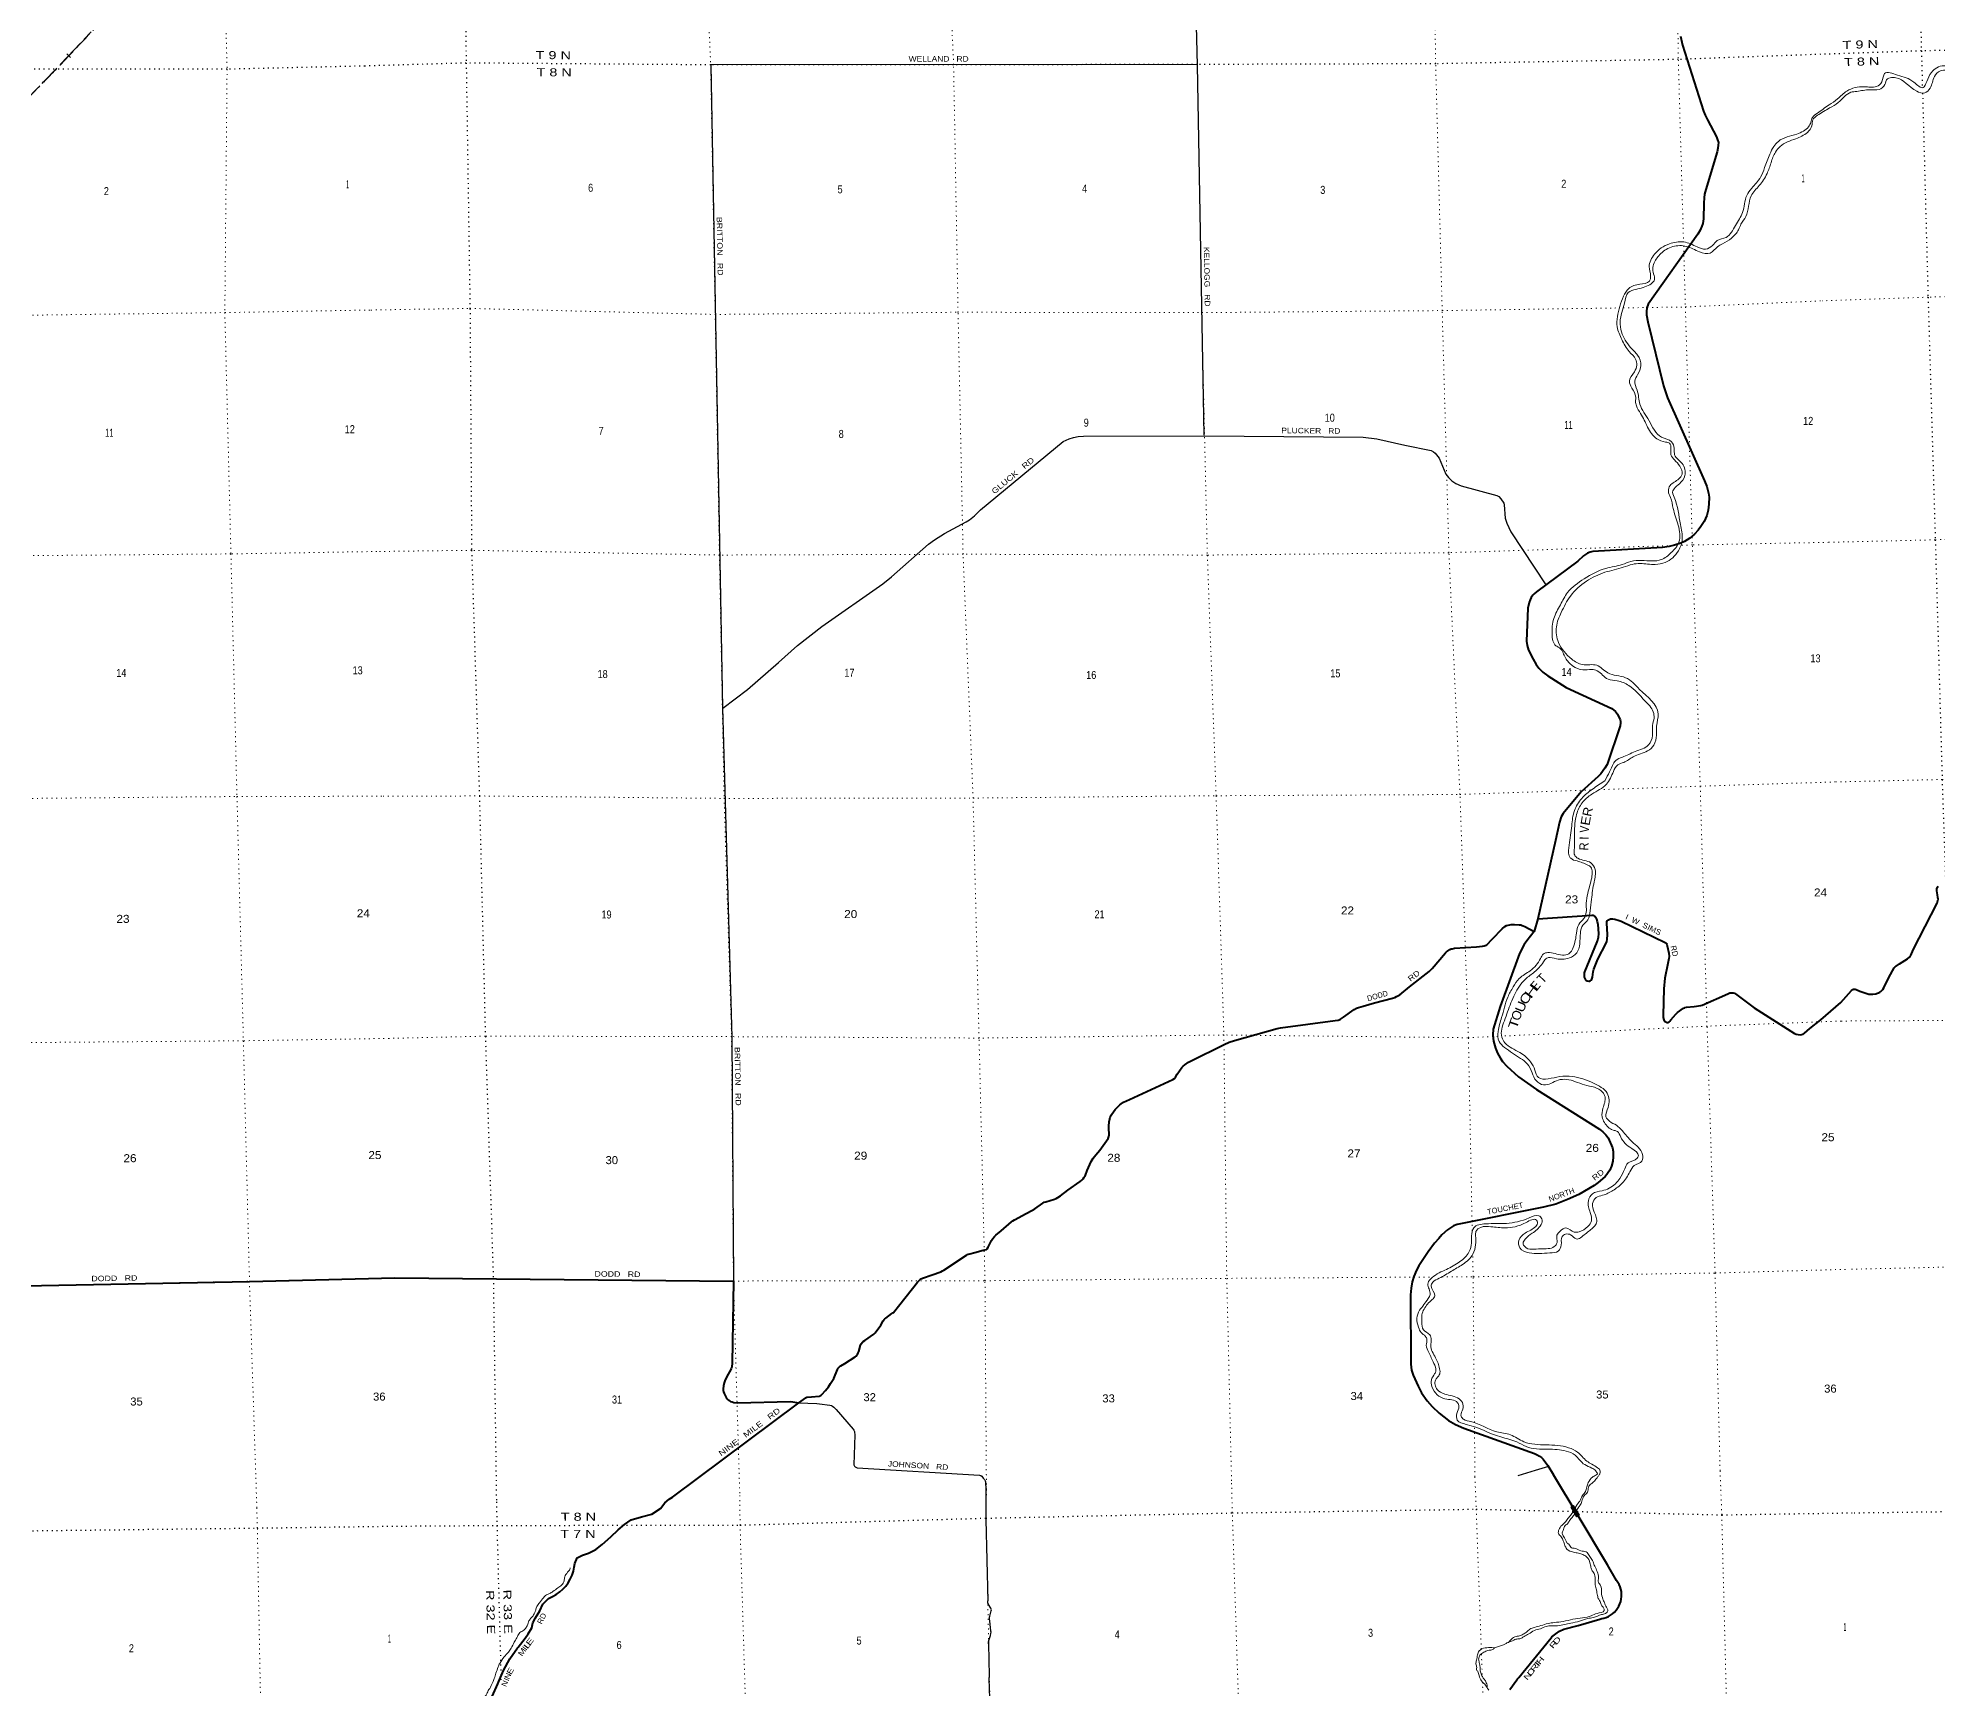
# Model space of a CAD drawing. Header units: feet. Extents: x 505285 to 763886, y -543582 to -353855.
# Drawn here: x 563900 to 605453, y -500445 to -464358 of the extents above; entities that cross this region are included whole.
import ezdxf
from ezdxf.enums import TextEntityAlignment as Align

# ---------------------------------------------------------------- set-up
doc = ezdxf.new("R2010")
doc.units = ezdxf.units.FT
doc.header["$LTSCALE"] = 70
doc.linetypes.add('DOTTED', pattern=[1.5, 0.3, -1.2])
doc.linetypes.add('LONG_DASHED', pattern=[7.5, 6, -1.5])
for name, color, linetype, lineweight in [('26', 7, 'Continuous', 40), ('27', 7, 'Continuous', 13), ('29', 7, 'Continuous', 25), ('30', 7, 'Continuous', 13), ('34', 7, 'Continuous', 25), ('39', 7, 'Continuous', 13), ('6', 7, 'DOTTED', 25), ('61', 7, 'Continuous', 13), ('63', 7, 'Continuous', 25), ('7', 7, 'DOTTED', 13)]:
    doc.layers.add(name, color=color, linetype=linetype, lineweight=lineweight)
doc.layers.add('41', color=7, linetype='Continuous')

msp = doc.modelspace()

# ---------------------------------------------------------------- linework, layer by layer
at = {"layer": '26'}
for p, q in [((597085.83, -481910.17), (596698.44, -483619.33)), ((596698.44, -483619.33), (596621.57, -483901.86)), ((577777.46, -496274.69), (580537.41, -494210.32)), ((597583.04, -496680.35), (597043.09, -495784.59))]:
    msp.add_line(p, q, dxfattribs=at)
for points in [[(599821.09, -464319.99), (599866.05, -464518.15), (600323.82, -465957.48), (600361.79, -466047.52), (600410.73, -466145), (600606.56, -466517.73), (600634.17, -466582.19), (600650.4, -466640.18), (600648.08, -466702.81), (600636.49, -466765.44), (600621.28, -466844.85), (600374.48, -467671.73), (600347.89, -467773.3), (600340.96, -467850.94), (600334.67, -467971.52), (600323.5, -468311.06), (600307.32, -468416.99), (600289.78, -468476.21), (600251.69, -468560.81), (600197.98, -468646.21), (599117.12, -470177.85), (599084.48, -470257.59), (599075.29, -470337.09), (599079.84, -470413), (599106.67, -470567.58), (599451.52, -471962.34), (599535.54, -472228.22), (600349.58, -474041.99), (600397.72, -474167.27), (600431.63, -474309.91), (600446.41, -474399.23), (600443.13, -474552.74), (600426.71, -474688.03), (600396.56, -474800.41), (600336.3, -474933.9), (600269.71, -475043.2), (600211.11, -475124.11), (600127.73, -475209.91), (600023.34, -475298.08), (599907.42, -475367.69), (599826.3, -475407.1), (599688.08, -475453.16), (599575.93, -475481.33), (599426.13, -475503.1), (597903.36, -475591.52), (597847.52, -475604.02), (597788.61, -475625.15), (597745.73, -475651.82), (597698.32, -475686.48), (597573.66, -475802.73), (596674.73, -476468.32), (596623.36, -476511.16), (596591.27, -476542.55), (596555.34, -476594.74), (596531.1, -476649.03), (596508.98, -476706.08), (596485.52, -476826.4), (596453.79, -477549.8), (596464.93, -477647.83), (596494.68, -477744.01), (596599.83, -477945.33), (596661.98, -478058.4), (596724.97, -478142.34), (596812.66, -478227.73), (596919.87, -478310.25), (597321.28, -478559.39)], [(597321.28, -478559.39), (598323.43, -479020.88), (598402.5, -479088.18), (598446.15, -479147.95), (598501.3, -479272.09), (598505.89, -479297.37), (598506.06, -479339.43), (598501.29, -479398.53), (598217.5, -480244.99), (598170.43, -480327.24), (598076.7, -480449.61), (598023.38, -480511.14), (597652.53, -480844.55), (597256.55, -481321.1), (597214.59, -481393.88), (597175.36, -481508.06), (597085.83, -481910.17)], [(603324.71, -485454.54), (603559.13, -485193.32), (603587.16, -485168.01), (603602.2, -485161.17), (603624.75, -485157.75), (603639.12, -485158.43), (603660.99, -485165.28), (603741.56, -485202.44), (603919.75, -485260.7), (603943.68, -485266.86), (603974.09, -485270.62), (604003.84, -485270.96), (604031.52, -485269.25), (604090.31, -485259.67), (604109.8, -485254.55), (604131.68, -485247.71), (604152.87, -485238.81), (604183.28, -485224.1), (604203.46, -485209.4), (604217.46, -485196.74), (604244.81, -485166.64), (604266.03, -485132.6), (604377.82, -484904.55), (604495.84, -484696.5), (604513.14, -484675.16), (604536.39, -484654.64), (604609.13, -484606.96), (604787.96, -484497.31), (604830.1, -484464.07), (604846.76, -484442.59), (604857.69, -484423.43), (604912.52, -484300.57), (605431.95, -483282.45), (605452.1, -483222.74), (605455.19, -483192.16), (605452.46, -483159.33), (605438.68, -483094.4), (605427.84, -483011.57), (605429.25, -482964), (605438.78, -482933.59), (605456.56, -482906.23)], [(596698.44, -483619.33), (597881.18, -483539.81), (597908.83, -483541.11), (597919.57, -483545.46), (597934.33, -483555.02), (597950.29, -483567.49), (597964.06, -483586.82), (597978.68, -483612.73), (597984.48, -483626.64), (597997.49, -483680.73), (598010.82, -483747.55), (598025.3, -483941.39), (598022.42, -484030.53), (598015.46, -484069.96), (597993.84, -484124.58), (597722.59, -484785.14), (597718.17, -484802.36), (597714.69, -484851.07), (597718.17, -484899.79), (597726.28, -484925.3), (597747.15, -484956.61), (597762.22, -484968.21), (597783.53, -484979.06), (597814.37, -484985.61), (597832.92, -484984.45), (597849.71, -484980.12), (597870.01, -484964.73), (597883.92, -484945.02), (597900.68, -484899.06), (597914.05, -484780.33), (597926.27, -484725.99), (598011.28, -484501.87), (598196.75, -484151.8), (598209.04, -484117.52), (598215.99, -484078.09), (598222.16, -483966.69), (598212.58, -483717.81), (598213.68, -483686.09), (598220.63, -483668.69), (598236.86, -483650.14), (598249.57, -483640.97), (598276.27, -483626.94), (598293.65, -483622.3), (598341.53, -483621.58), (598386.38, -483628.1), (598482.58, -483659.41), (598524.8, -483677.19), (599487.85, -484137.34), (599501.72, -484148.55), (599513.31, -484162.47), (599522.58, -484181.03), (599531.07, -484215.04), (599565.47, -484374.71), (599570.53, -484449.43), (599570.1, -484487.21), (599546.66, -484602.39), (599477.06, -484922.69), (599456.35, -485155.93), (599440.87, -485726.44), (599445.51, -485783.27), (599460.58, -485833.14), (599469.85, -485851.69), (599482.6, -485865.61), (599512.73, -485885.33), (599531.28, -485889.97), (599546.35, -485888.81), (599573.01, -485873.73), (599589.23, -485859.81), (599612.43, -485832.46), (599720.9, -485706.4), (599758.46, -485673.09), (599888.28, -485579.14), (599909.14, -485567.55), (599919.36, -485562.98), (599953.19, -485555.95), (600117.54, -485540.07), (600263.24, -485520.57), (600293.58, -485511.44), (600860.17, -485260.78), (600904.21, -485242.23), (600948.26, -485237.59), (600971.44, -485239.91), (601003.89, -485251.51), (601052.24, -485281.69), (601429.3, -485567.48), (602315.58, -486127.12), (602352.49, -486143.96), (602393.63, -486154.98), (602440.58, -486157.88), (602476.36, -486152.93), (602507.8, -486141.64), (602535.05, -486124.81), (602652.88, -486017.86), (602888.79, -485829.74), (603324.71, -485454.54)], [(595678.8, -484091.03), (595707.06, -484060.93), (595922.44, -483838.95), (595982.75, -483789.2), (596019.26, -483770.07), (596053.62, -483758.76), (596087.64, -483750.35), (596117.19, -483747.45), (596191.81, -483746.74), (596295.67, -483754.41), (596329.87, -483757.32), (596358.26, -483766), (596382.02, -483773.56), (596414.97, -483787.72), (596621.57, -483901.86)], [(596621.57, -483901.86), (596464.63, -484100.1), (596403.5, -484184.6), (596301.83, -484381.63), (595879.62, -485536.29), (595727.98, -486037.43), (595719.77, -486156.73), (595734.87, -486294.89), (595773.57, -486450.58), (595817.58, -486561.56), (595879.35, -486664.71), (595930.17, -486740.86), (596020.25, -486843.76), (596278.81, -487079.93)], [(584967.69, -490443.15), (585188.68, -490252.05), (585221.13, -490229.44), (585255.9, -490208.56), (585512.83, -490064.67), (585636.05, -490002.14), (585703.85, -489961.53), (585874.53, -489838.6), (585903.18, -489822.98), (585939.11, -489809.06), (586129.18, -489752.24), (586168.59, -489737.16), (586201.66, -489719.45), (586260.15, -489680.34), (586425.86, -489553.58), (586691.29, -489366.06), (586726.64, -489337.66), (586757.19, -489307.85), (586783.43, -489276.2), (586800.4, -489248.78), (586809.5, -489231.54), (586848.85, -489127.82), (586934.67, -488930.02), (586953.79, -488891.18), (586973.29, -488856.94), (587032.02, -488781.59), (587119.2, -488684.16), (587156.04, -488634.32), (587302.65, -488423.84), (587314.24, -488405.28), (587321.42, -488384.05), (587325.83, -488348.46), (587317.72, -488190.74), (587318.16, -488157.18), (587327.56, -488059.12), (587339.74, -487993.6), (587350.91, -487961.49), (587354.39, -487951.05), (587371.03, -487915.9), (587384.35, -487895.61), (587458.7, -487795.65), (587532.12, -487717.6), (587562.84, -487689.19), (587591.83, -487665.28), (587639.91, -487634.1), (587772.93, -487570.31), (588719.1, -487133.04), (588756, -487111.09), (588775.7, -487086.73), (588813.77, -487023.24), (588913.94, -486877.22), (588946.07, -486842.04), (588979.68, -486814.21), (589060.65, -486760.66), (589106, -486735.35), (589843.03, -486367.91), (589952.05, -486322.5), (590070.39, -486282.32), (591003.06, -486021.96), (591075.09, -486005.91), (592269.84, -485849.2), (592332.58, -485837.76), (592355.18, -485830.22), (592383.84, -485820.09), (592448.74, -485776.02), (592684.02, -485606.7), (592736.17, -485576.55), (592777.9, -485559.16), (592884.83, -485529.13), (593130.46, -485459.34), (593521.68, -485358.82), (593571.51, -485343.74), (593613.77, -485323.9), (593654.96, -485298.52), (593680.46, -485281.12), (593893.38, -485107.04), (594327.69, -484771.48), (594393.8, -484706.5), (594678.8, -484366.83), (594706.43, -484341.49), (594724.97, -484327.57), (594777.13, -484293.94), (594804.94, -484281.18), (594824.65, -484275.39), (594877.86, -484265.58), (595362.7, -484233.35), (595492.5, -484219.43), (595526.11, -484213.64), (595552.77, -484205.52), (595571.02, -484198.85), (595582.61, -484191.31), (595607.24, -484167.25), (595678.8, -484091.03)], [(596278.81, -487079.93), (596674.63, -487356.94), (598052.53, -488219.6), (598126.71, -488279.91), (598191.62, -488344.86), (598237.86, -488414.55), (598331.15, -488628.09), (598349.25, -488711.35), (598348.09, -488830.67), (598339.98, -488920.11), (598312.91, -489034), (598273.16, -489120.57), (598242.65, -489167.55), (598210.17, -489212.37), (598173.47, -489259.74), (598118.36, -489309.9), (598022.79, -489391.96), (597929.99, -489457.18), (597596.02, -489648.87), (597347.87, -489763.81)], [(597347.87, -489763.81), (597095.12, -489860.36), (596824.48, -489927.83), (594939.96, -490307.36), (594857.15, -490338.51), (594722.79, -490425.63), (594601.51, -490535.31)], [(580537.41, -494210.32), (580690.75, -494096.68), (580699.73, -494091.17), (580706.4, -494088.27), (580713.64, -494086.25), (580722.58, -494084.76), (580814.22, -494077.98), (580984.42, -494061.48), (580993.68, -494059.7), (581001.89, -494056.93), (581009.04, -494053.62), (581016.96, -494048.81), (581026.14, -494041.44), (581042.46, -494025.62), (581125, -493936.97), (581187.91, -493854.57), (581234.26, -493784.99), (581301.76, -493679.41), (581388.41, -493482.31), (581403.47, -493449.84), (581412.58, -493436.84), (581425.49, -493424.32), (581455.63, -493402.29), (581542.55, -493344.31), (581772.18, -493204.77), (581794.63, -493187.17), (581811.44, -493169.21), (581824.18, -493149.49), (581839.25, -493114.7), (581848.69, -493087.2), (581886.77, -492946.08), (581895.53, -492929.13), (581902.49, -492918.69), (581932.62, -492882.74), (581947.11, -492869.98), (581983.53, -492842.28), (582177.67, -492705.33), (582191.37, -492693.99), (582205.76, -492678.45), (582331.64, -492507.96), (582384.55, -492417.16), (582408.1, -492386.38), (582419.32, -492374.25), (582442.01, -492355.06), (582576.68, -492257.45), (582594.42, -492243.14), (582606.49, -492231.03), (582746.3, -492060.23), (583134.23, -491566.69), (583161.06, -491538.13), (583194.5, -491510.49), (583217.68, -491496.58), (583243.34, -491484.8), (583456.83, -491411.46), (583644.35, -491342.14), (583681.44, -491323.59), (583711.97, -491305.39), (584204.51, -490975.03), (584229.77, -490963.98), (584241.8, -490958.87), (584282.37, -490946.11), (584392.17, -490918.12), (584570.95, -490870.73), (584606.88, -490863.77), (584641.87, -490852.29), (584653.24, -490845.22), (584661.35, -490837.1), (584681.05, -490804.63), (584724.11, -490714.56), (584752.33, -490657.94), (584781.3, -490616.19), (584820.3, -490570.6), (584849.68, -490541.97), (584967.69, -490443.15)], [(594601.51, -490535.31), (594535.47, -490614.37), (594443.56, -490715.52), (594305.69, -490904.02), (594099.32, -491214.94), (594046.82, -491304.59), (593990.34, -491445.43), (593954.1, -491564.37), (593933.83, -491699.27), (593915.88, -491846.12), (593921.59, -493362.21), (593940.18, -493494.23), (593975.23, -493606.44), (594080.92, -493845.9), (594158.08, -493990.61), (594283.26, -494162.25), (594388.03, -494287.32), (594540.56, -494433.64), (594747.3, -494591.44), (594897.55, -494684.15), (595080.65, -494765.39), (596630.55, -495319.55), (596684.81, -495342.9), (596740.45, -495375.37), (596782.17, -495405.53), (596818.81, -495443.37), (596918.97, -495576.48), (597043.09, -495784.59)], [(539948.25, -492121.58), (547292.96, -491851.84), (552640.74, -491807.02), (557903.01, -491708.42), (563221.35, -491657.55), (568527.44, -491551.77), (571706.5, -491473.56)], [(571706.5, -491473.56), (579109.51, -491543.84), (579081.18, -493337.67), (579074.55, -493417.97), (579069.91, -493438.84), (579058.91, -493462.5), (578955.31, -493648.73), (578920.41, -493726.44), (578904.18, -493772.83), (578891.8, -493834.39), (578883.89, -493898.65), (578884.48, -493930.54), (578893.73, -493968.91), (578906.5, -494005.92), (578953.68, -494094.57), (578970.82, -494117.82), (578993.99, -494139.86), (579021.81, -494160.73), (579043.83, -494175.81), (579078.6, -494189.72), (579116.84, -494199), (579197.9, -494205.54), (580358.52, -494180.89), (580407.35, -494185.66), (580537.41, -494210.32)], [(573832.71, -500631.18), (573957.04, -500356.2), (573973.3, -500316.06), (574080.2, -500065.11), (574222.08, -499807.61), (574390.11, -499566.35), (574400.92, -499549.17), (574551.83, -499355.74), (574623.39, -499263.16), (574699.76, -499130.26), (574722.65, -499023.09), (574777.6, -498912.94), (574875.33, -498755.28), (574941.36, -498612.65), (575062.21, -498488.43), (575155.01, -498441.96), (575234.89, -498396.84), (575309.61, -498343.62), (575378.35, -498282.89), (575440.38, -498215.3), (575495, -498141.59), (575541.61, -498062.59), (575579.71, -497979.14), (575608.88, -497892.16), (575628.53, -497804.23), (575642.07, -497725.47), (575688.56, -497601.51), (575807.22, -497537.62), (575940.65, -497497.39), (576100.93, -497414.15), (576240.27, -497303.43), (576430.3, -497140.94), (576590.46, -496987.4), (576727.55, -496868.72), (576875.29, -496769.79), (577102.37, -496702.59), (577323.61, -496641.6), (577512.85, -496519.31), (577605.59, -496395.95), (577701.55, -496312.67), (577777.46, -496274.69)], [(596091.75, -500478.01), (596243.85, -500264.31), (596256.15, -500247.03), (596282.9, -500214.31), (596993.13, -499345.62), (597011.23, -499323.48), (597038.57, -499301.79), (597092.69, -499258.84), (597178.67, -499203.83), (597269.92, -499158.11), (597583.04, -499078.24), (598055.94, -498937.9), (598098.65, -498925.22), (598105.94, -498923.89), (598141.52, -498916.79), (598193.51, -498900.61), (598243.52, -498879.08), (598291, -498852.44), (598335.44, -498820.99), (598376.35, -498785.06), (598413.28, -498745.06), (598445.82, -498701.41), (598473.63, -498654.6), (598496.38, -498605.14), (598513.85, -498553.57), (598525.83, -498500.46), (598532.19, -498446.39), (598532.86, -498391.95), (598527.84, -498337.73), (598517.18, -498284.34), (598501, -498232.36), (598479.47, -498182.35), (598452.83, -498134.87), (598421.38, -498090.43), (598228.23, -497750.82), (597583.04, -496680.35)]]:
    msp.add_lwpolyline(points, dxfattribs=at)
at = {"layer": '29'}
for points in [[(588878, -450275.06), (589254.49, -464955.05), (589400.23, -473042.03)], [(589254.04, -464937.34), (578611.75, -464946.67), (578866.72, -479008.4), (579070.78, -486210.9), (579109.51, -491543.84)], [(578880.92, -479016.1), (579416.38, -478607.3), (580097.92, -478018.09), (580507.94, -477642.43), (581039.25, -477227.69), (582377.89, -476293.13), (582568.36, -476139.7), (583375.62, -475429.01), (583508.61, -475334.86), (583728.86, -475197.44), (584200.94, -474941.62), (584274.77, -474894.94), (584380.91, -474809.32), (584514.21, -474680.16), (586320.74, -473185.6), (586448.71, -473122.44), (586547.03, -473095.78), (586647.05, -473070.99), (586768.65, -473064.37), (589414.61, -473057.77), (592884.65, -473085.86), (593181.03, -473122.44), (593790.04, -473259.37), (594365.76, -473382.4), (594422.45, -473409.1), (594459.18, -473438.5), (594545.81, -473547), (594692.03, -473895.37), (594745.66, -473967.72), (594819.57, -474041.12), (594907.27, -474100.02), (595022.45, -474152.91), (595804.45, -474361.51), (595849.35, -474386.68), (595895.26, -474438.13), (595955.86, -474533.68), (595963.46, -474568.84), (595988.92, -474857.09), (596024.79, -474971.5), (596113.17, -475156.38), (596878.82, -476317.21)], [(580537.41, -494210.32), (580935.02, -494225.31), (580994.08, -494228.63), (581216.29, -494259.87), (581253.02, -494269.05), (581274.83, -494281.57), (581308.12, -494305.81), (581354.58, -494352.06), (581725.9, -494785.41), (581740.59, -494805.62), (581755.28, -494838.7), (581758.96, -494851.56), (581761.95, -494907.34), (581745.01, -495565.19), (581754.36, -495590.26), (581771.8, -495606.8), (581785.58, -495617.83), (581812.56, -495627.92), (584488.42, -495789.49), (584505.32, -495794.23), (584520.01, -495799.75), (584541.13, -495815.37), (584574.19, -495852.12), (584601.74, -495887.03), (584614.59, -495914.59), (584620.06, -495939.17), (584632.51, -496102.15)], [(596937.03, -495600.48), (596644.94, -495685.5), (596265.65, -495804.67)], [(584632.51, -496102.15), (584632.51, -496757.87), (584670.22, -498538.02)], [(584688.5, -499481.61), (584690.16, -499443.3), (584696.87, -499408.69), (584731.97, -499295.06), (584740.76, -499251.17), (584742.82, -499227.41), (584742.3, -499204.16), (584713.39, -498976.9), (584709.27, -498929.39), (584710.3, -498893.23), (584713.39, -498875.66), (584738.17, -498786.83), (584748.5, -498754.81), (584750.56, -498735.18), (584748.5, -498721.76), (584740.23, -498702.12), (584688.61, -498615.35), (584677.78, -498598.31), (584673.65, -498590.04), (584672.09, -498574.03), (584670.22, -498538.02)], [(584688.5, -499481.61), (584703.75, -500178.66), (584695.41, -500235.16), (584722.03, -501114.3)]]:
    msp.add_lwpolyline(points, dxfattribs=at)
msp.add_arc((582414.92, -499164.26), 2295.68, 352.05388, 353.43948, dxfattribs=at)
at = {"layer": '34', "linetype": 'LONG_DASHED', "lineweight": 13}
msp.add_spline([(539940.33, -491660.75), (540359.41, -491404.18), (541197.96, -490811.81), (541917.38, -490229.06), (542864.91, -489311.06), (543486.4, -488659.76), (543918.34, -488076.01), (544338.27, -487303.74), (544518.3, -486784.62), (544509, -486343.1), (544512.08, -485439.58), (544528.49, -484786.8), (544691.13, -484205.74), (545206.35, -483662.7), (546479.72, -482849.43), (547869.37, -481925.72), (548464.02, -481527.85), (548933.8, -481118.11), (549721.73, -480447.83), (550133.58, -480055.16), (550880.43, -479152.71), (551377.12, -478493.55), (551756.6, -478091.41), (552217.01, -477713.95), (553054.15, -477185.36), (553789.2, -476676.63), (554198.63, -476360.29), (554617.16, -475903.26), (554854.36, -475712.4), (555595.42, -475394.29), (556346.2, -475059.95), (556666.44, -474803.4), (557025.22, -474277.14), (557450.38, -473466.64), (557792.38, -473002.91), (558755.32, -472052.52), (559208.43, -471614.96), (559553.48, -471105.01), (559766.55, -470818.2), (560189.14, -470553.84), (560470.35, -470257.81), (560561.94, -469834.6), (560557.68, -469059.71), (560618.8, -468620.96), (560729.25, -468329.93), (561175.66, -467860.36), (561594.81, -467527.8), (562029.87, -467283.29), (562348.95, -467066.91), (563238, -466139.89), (564026.82, -465321.03), (565065.16, -464228.79), (565411.67, -463883.44), (565708.43, -463657.41), (566731.74, -463187.81), (567331.27, -462830.01), (567517.45, -462507.53), (567562.74, -461890.38), (567649.81, -461443.15), (567864.54, -461140.26), (568356.68, -460742.17), (568737.24, -460486.57), (569105.07, -460389.8), (569725.56, -460455.26), (569986.57, -460440.66), (570350.45, -460251.61), (570925.48, -459876.16)], degree=3, dxfattribs=at)
at = {"layer": '39'}
for points in [[(613045.06, -459391.65), (612678.4, -459279.15), (612436.36, -459114.14), (612172.46, -459016.31), (611857.54, -459135.63), (611585.76, -459225.31), (611425.52, -459413.93), (611286.09, -459869.64), (611203.21, -460154.31), (611055.91, -460370.68), (610832.27, -460887.62), (610636.12, -461447.92), (610639.16, -461723.66), (610780.11, -461924.29), (610707.28, -462087.82), (610628.92, -462205.23), (610611.76, -462415.2), (610550.07, -462612.59), (610362.13, -462751.8), (610280.58, -462833.07), (610370.46, -463005.21), (610488.35, -463297.23), (610409.92, -463412.62), (610199.05, -463464.01), (610047.04, -463414.76), (609967.18, -463425.51), (609876.93, -463547.34), (609838.95, -463733.85), (609717.85, -464076.19), (609497.9, -464339.3), (609310.14, -464361.73), (609224.31, -464251.86), (609157.81, -464058.79), (609053.95, -463949.53), (608860.64, -463986.24), (608631.99, -464106.69), (608379.52, -464356.8), (608368.99, -464524.27), (608261.33, -464604.41), (607980.5, -464601.78), (607658.47, -464626.71), (607329.38, -464802.88), (607140.3, -464785.09), (606863.65, -464665.53), (606682.05, -464631.37), (606549.04, -464672.09), (606379.97, -464897.25), (606273.62, -465078.01), (606134.67, -465304.17), (605954.57, -465376.68), (605791.96, -465249.26), (605633.72, -465071.36), (605507.52, -465075.6), (605375.21, -465198.85), (605279.38, -465455.77), (605162.37, -465556.36), (604986.72, -465519.98), (604533.93, -465227.16), (604403.6, -465227.52), (604350.17, -465249.45), (604288.24, -465378.38), (604167.35, -465483.12), (603963.04, -465490), (603675.46, -465525.85), (603547.99, -465545.25), (603269.77, -465770.69), (603083.53, -465888.02), (602814.48, -466047.88)], [(613185.14, -459382.91), (613003.5, -459286.33), (612651.86, -459203.53), (612467.09, -459072.84), (612285.46, -458915.86), (612037.02, -458922.2), (611830.92, -459058), (611485.87, -459236.73), (611304.18, -459504.59), (611177.82, -459992.08), (611060.49, -460265.83), (610813.55, -460745.29), (610643.22, -461175.86), (610526.26, -461705.31), (610395.38, -462176.84), (610270.17, -462638.11), (610194.98, -462852.06), (610257.81, -463055.32), (610367.85, -463230.81), (610341.97, -463358.53), (610158.55, -463390.88), (609929.21, -463368.39), (609805.77, -463517.52), (609753.89, -463708.53), (609695.41, -463881.64), (609501.35, -464200.26), (609344.14, -464298.17), (609292.23, -464183.13), (609206.98, -463968.55), (608974.07, -463837.46), (608685.25, -463957.91), (608330.96, -464221.52), (608259.94, -464378.95), (608240.74, -464466.17), (608108.87, -464480.68), (607896.55, -464487.82), (607453.37, -464609.45), (607258.04, -464706.63), (607100.41, -464669.65), (606934.53, -464564.49), (606562.77, -464540.76), (606198.09, -464915.45), (606142.69, -465060.27), (606103.19, -465200.53), (605990.73, -465256.66), (605891.52, -465227.79), (605726.21, -465017.91), (605580.07, -464964.44), (605308.21, -465112.51), (605206.45, -465311.24), (605128.56, -465442.73), (604928.23, -465326.65), (604564.06, -465167.75), (604286.31, -465136.83), (604222.09, -465318.19), (604107.08, -465418.71), (603838.54, -465423.72), (603458.66, -465519.05), (603255.7, -465688.97), (603069.57, -465822.08), (602815.15, -466001.22)], [(602815.15, -466001.22), (602709.08, -466094.77), (602671.85, -466202.22), (602624.31, -466297.89), (602366.16, -466457.42), (601961.88, -466618.82), (601860.77, -466734), (601774.95, -466896.97), (601660.59, -467193.29), (601573.88, -467398.47), (601378.1, -467644.72), (601270.16, -467804.27), (601179.72, -468172.26), (601023.02, -468457.64), (600817.61, -468718.21), (600627.18, -468787.55), (600521.92, -468896.81), (600371.83, -468977.13), (600188.29, -468927.78), (599891.04, -468819.18), (599577.69, -468859.65), (599255.19, -469085.17), (599136.25, -469359.5), (599167.67, -469563.56), (599140.56, -469674.76), (598932.01, -469740.56), (598692.24, -469837.33), (598574.5, -470005.17), (598494.27, -470228.26), (598437.91, -470673.69), (598539.43, -470954.21), (598700.51, -471215.08), (598841.09, -471382.08), (598868.49, -471509.91), (598812.42, -471662.05), (598703.58, -471863.81), (598755.58, -472013.08), (598842.92, -472211.63), (598839.41, -472306.13), (598855.95, -472402.11), (598950.45, -472568.33), (599102.53, -472867.6), (599305.53, -473123.33), (599495.71, -473196.61), (599582.5, -473222.43), (599613.48, -473334.09), (599613.24, -473476.71), (599692.19, -473585.09), (599805.91, -473720.67), (599854.65, -473898.15), (599787.25, -474000.38), (599592.88, -474148.16), (599556.08, -474271.67), (599601.65, -474405.04), (599662.14, -474648.5), (599769.83, -475011.22), (599785.72, -475386.42), (599619.43, -475611.8), (599401.21, -475766.25), (598973.1, -475783.66), (598733.37, -475806.1), (598546.89, -475873.33), (598190.63, -475957.13), (597714.04, -476186.74), (597353.42, -476485.58), (597194.3, -476754.96), (597049.98, -477054.08), (597012.95, -477396.54), (597097.71, -477649.39), (597136.37, -477672.47), (597185.3, -477705.32), (597304.98, -477915.06), (597461.73, -478087.65), (597688.46, -478180.05), (597876.37, -478167.02), (598001.4, -478199.85), (598236.46, -478380.41), (598437.75, -478419.25), (598694.71, -478518.88), (599043.97, -478853.08), (599226.59, -479095.29), (599242.24, -479233.48), (599210.35, -479391.01), (599210.11, -479609.96), (599123.5, -479819.16), (598828.91, -479963.59), (598549.85, -480089.52), (598407.51, -480159.59), (598355.22, -480227.27), (598267.87, -480408.37), (598166.83, -480601.88)], [(602815.15, -466047.19), (602716.51, -466148.8), (602691.88, -466278.02), (602595.52, -466421.19), (602342.85, -466560.48), (602000.86, -466730.27), (601897.97, -466853.53), (601801.93, -467085.07), (601714.12, -467324.44), (601542.78, -467586.11), (601368.38, -467807.68), (601250.14, -468260.78), (601144.36, -468426.29), (601091.55, -468550.23), (600936.21, -468735.14), (600741.15, -468856.84), (600632.72, -468921.99), (600470.22, -469062.9), (600239.17, -469034.9), (599953.66, -468915.94), (599653.37, -468919.91), (599389.06, -469073.57), (599246.16, -469274.22), (599213.84, -469415.69), (599242.57, -469670.03), (599148.62, -469752.88), (598846.92, -469855.31), (598678.5, -469924.07), (598596.48, -470155.24), (598501.04, -470561.53), (598532.99, -470785.65), (598728.15, -471123.95), (598882.9, -471296.6), (598956.92, -471521.62), (598884.1, -471722.42), (598821.71, -471862.68), (598872.92, -472058.17), (598935.16, -472367.86), (599132.9, -472728.19), (599408.7, -473086.44), (599625.63, -473187.13), (599685.53, -473332.17), (599693.34, -473476.59), (599858.52, -473665.04), (599917.53, -473928.62), (599798.06, -474106.55), (599680.79, -474216.13), (599653.93, -474261.03), (599681.6, -474398.9), (599821.6, -474999.8), (599860.08, -475320.17), (599776.58, -475571.47), (599486.95, -475828.25), (599265.82, -475872.29), (598938.88, -475852.86), (598769.09, -475869.43), (598570.49, -475932.96), (598168.89, -476044.08), (597763.44, -476237.65), (597415.52, -476562.27), (597214.7, -476921.14), (597106.88, -477237.36), (597153.9, -477577.59), (597443.91, -477943.5), (597673.33, -478061.94), (597992.17, -478077.57), (598230.76, -478239.95), (598620.12, -478348.11), (598925.23, -478603.14), (599331.87, -479138.7), (599298.88, -479406.73), (599294.11, -479605.72), (599239.73, -479822.1), (599100.92, -479950.33), (598789.85, -480077.11), (598578.83, -480201.24), (598448.12, -480256.94), (598355.71, -480398), (598202.91, -480679.26), (597882.16, -480894.69), (597672.89, -481085.05), (597549.37, -481337.41), (597504.07, -481746.39), (597497.74, -482114.15), (597508.87, -482232.36), (597576.71, -482298.86), (597859.68, -482397.79), (597953.65, -482543.94), (597932.78, -482815.67), (597874.63, -483192.84), (597845.27, -483446.72)], [(598166.83, -480601.88), (597897.31, -480785.81), (597662.35, -480988.91), (597501.17, -481256.34), (597443.75, -481585.28), (597386.82, -482008.63), (597387.05, -482245.65), (597420.5, -482298.99), (597558.23, -482357.6), (597794.86, -482445.72), (597860.17, -482492.19), (597889.25, -482607.92), (597831.41, -482920.81), (597760.04, -483328.46), (597759.96, -483477.11), (597709.52, -483615.04), (597596.78, -483744.59), (597547.66, -483932.7), (597473.92, -484250.03), (597381.35, -484385.07), (597237.95, -484414.99), (596918.11, -484361.23), (596820.79, -484391.94), (596759.28, -484489.99), (596535.65, -484756.81), (596292.13, -484926.9), (596160.87, -485112.53), (596044.62, -485336.58), (595910.11, -485780.06), (595834.04, -486085.4), (595855.82, -486303.77), (595973.38, -486433.22), (596324.21, -486674.98), (596473.63, -486797.55), (596574.77, -486987.7), (596669.59, -487165.96), (596828.12, -487254.15), (597147.83, -487151.24), (597329.63, -487134.35), (597721.26, -487252.49), (598115.95, -487410.73), (598170.84, -487517.74), (598125.31, -487766.02), (598108.27, -487955.29), (598157.52, -488076.51), (598346.13, -488242.24), (598441.09, -488273.86), (598514.36, -488394.44), (598757.33, -488647.1), (598899.71, -488806.02), (598875.06, -488858.91), (598675.48, -488960.63), (598600.81, -489091.17), (598492.19, -489300.96), (598397.2, -489419.99), (598106.77, -489570.33), (597898.17, -489634.13), (597806.18, -489791.24), (597846.92, -490045.27), (597871.8, -490229.4), (597796.87, -490349.91), (597603.71, -490467.53), (597499.75, -490474.32), (597317.05, -490380.75), (597190.82, -490454.41), (597119.05, -490542.69), (597121.28, -490703.33), (597061.51, -490791.29), (596764.33, -490837.36), (596414.69, -490792.42), (596380.76, -490721.01), (596424.36, -490627.45), (596577.18, -490498.85), (596772.49, -490310.86), (596789.11, -490181.86), (596723.33, -490117.33), (596512.2, -490161.1), (596014.74, -490282.8), (595558.41, -490292.93), (595298.36, -490380.19), (595250.98, -490558.22), (595242.37, -490763.33), (595176.92, -490939.83), (594958.13, -491148.53), (594665.91, -491306.95), (594352.68, -491504.1), (594293.39, -491610.13), (594322.26, -491717.83), (594345.5, -491839.74), (594301.8, -491929.29), (594114.24, -492183.35)], [(597845.27, -483446.72), (597796.42, -483644.87), (597687.31, -483760.26), (597631.93, -483938.5), (597551.14, -484368.5), (597395.84, -484479.09), (597061.58, -484485.97), (596895.21, -484480.35), (596823.33, -484564.62), (596627.55, -484784.39), (596429.97, -484940.69), (596197.07, -485270.26), (596112.92, -485460.14), (595970.1, -485852.79), (595913.48, -486211.84), (595982.85, -486336.55), (596310.82, -486546.78), (596542.57, -486753.54), (596637.44, -486933.81), (596713.71, -487092.47), (596924.74, -487121.01), (597183.85, -487073.95), (597452.07, -487068.82), (597916.59, -487217.17), (598218.8, -487438.12), (598238.96, -487746.93), (598192.32, -487953.06), (598268.96, -488049.44), (598419.48, -488137.84), (598544.73, -488255.03), (598763.37, -488496.29), (598988.97, -488773.52), (598978.82, -488920.42), (598809.2, -489019.34), (598714.63, -489154.43), (598548.92, -489401.89), (598342.92, -489564.05), (598119.37, -489668.42), (597976.55, -489720.43), (597899.83, -489849.01), (597934.87, -490038.91), (597983.09, -490272.65), (597929.27, -490358.44), (597737.17, -490516.21), (597537.74, -490623.96), (597417.23, -490534.76), (597306.69, -490519.62), (597233.97, -490571.78), (597214.76, -490755.08), (597146.26, -490891.48), (596961.05, -490930.56), (596512.39, -490928.42), (596307.15, -490815.37), (596286.91, -490655.21), (596426.87, -490494.81), (596655.31, -490348.13), (596694.96, -490256.68), (596671.83, -490215.11), (596444.8, -490263.33), (595981.26, -490380.11), (595676.22, -490356.08), (595454.3, -490370.02), (595348.5, -490459.21), (595340.93, -490551.81), (595340.27, -490754.7), (595283.41, -490953.07), (595055.14, -491182.1), (594810.68, -491329.21), (594544.38, -491482.93), (594402.46, -491569.06), (594368.65, -491654.33), (594452.31, -491865.02), (594388.49, -491951.09), (594290.91, -492048.09), (594166.97, -492284.4), (594165.2, -492445.14), (594197.6, -492611), (594336.6, -492717.78), (594371.74, -492835.36), (594358.64, -492946.19), (594466.11, -493224.55), (594554.45, -493461.24), (594555.47, -493575.7), (594503.39, -493651.41), (594460.9, -493710.79), (594455.59, -493813.38), (594500.37, -493916.64), (594667.22, -494016.66), (594978.37, -494120.87), (595063.55, -494237.12), (595049.4, -494384.13)], [(594114.24, -492183.35), (594052.69, -492355.73), (594092.01, -492555.55), (594147.05, -492668.59), (594243.44, -492754.41), (594275.15, -492817.84), (594262.53, -492946.73), (594316.74, -493103.98), (594427.25, -493346.1), (594473.51, -493505.57), (594445.24, -493572.61), (594372.63, -493705.11), (594384.5, -493851.43), (594503.38, -494031.06), (594669.97, -494121.04), (594946.57, -494206.08), (594976.76, -494287.64), (594932.7, -494439.46), (594938.51, -494583.93), (595137.46, -494678.67), (595889.52, -494954.36), (596240.86, -495063.53), (596443.78, -495164.6), (596919.93, -495222.24), (597321.51, -495261.78), (597516.17, -495353.02), (597617.08, -495458.81), (597725.9, -495560.37), (597884.06, -495634.5), (597961.64, -495690.69), (598006.74, -495759.56)], [(595049.4, -494384.13), (595022.5, -494503.36), (595076.28, -494568.22), (595238.56, -494618.9), (595802.45, -494842.18), (596102.59, -494908.52), (596394.95, -495059.43), (596883.37, -495126.79), (597375.69, -495190.03), (597570.51, -495287.3), (597771.87, -495480.8), (598008.03, -495627.19), (598068.19, -495701.63), (598057.88, -495758.37)], [(598006.74, -495759.56), (597971.95, -495788.04), (597896.86, -495830.51), (597804.12, -495953.86), (597771, -496046.05), (597743.75, -496150.56), (597677.91, -496232.92), (597632.57, -496328.72), (597565.33, -496431.21), (597478.77, -496585.17)], [(597506.55, -496634.83), (597575.97, -496517.26), (597622.21, -496451.57), (597663.72, -496361.92), (597712.34, -496241.91), (597787, -496163.05), (597809.16, -496054.15), (597867.28, -495982.07), (597920.22, -495938.27), (597986.18, -495859.92), (598026.83, -495808.46), (598057.88, -495758.37)], [(595592.24, -500436.11), (595590.56, -500380.52), (595572.92, -500328.83), (595532.52, -500255.74), (595488.54, -500196.82), (595471.2, -500155.16), (595440.48, -500069.72), (595441.04, -500021.49), (595432.71, -499945.42), (595420.85, -499885.51), (595406.62, -499813.63), (595415.2, -499765.16), (595434.19, -499728.42), (595522.66, -499663.45), (595605.96, -499626.75), (595673.92, -499614.64), (595719.74, -499601.18), (595737.27, -499582.57), (595820.45, -499541.86), (595991.42, -499480.39), (596060.67, -499444.13), (596112.51, -499430.49), (596175.79, -499396.42), (596263.47, -499371.65), (596345.37, -499355.09), (596402.45, -499315.18), (596503.39, -499263.88), (596625.64, -499185.82), (596761.14, -499147.54), (596882.29, -499099.64), (597000.45, -499085.99), (597133.03, -499083.95), (597286.97, -499057.15), (597420.77, -499028.96), (597616.27, -498980.81), (597791.5, -498927.24), (597915.39, -498903.37), (598097, -498840.05), (598178, -498817.05), (598225.04, -498775.4), (598229.79, -498733.07), (598201.92, -498675.67), (598156.79, -498578.61), (598126.25, -498499.19), (598091.82, -498357.62), (598073.1, -498203.52), (598028.87, -498136.57), (598027.66, -498030.14), (598001.63, -497900.37), (597945.85, -497783.55), (597908.68, -497684.25), (597851.5, -497587.56), (597824.24, -497550.23), (597757.44, -497467.9), (597640.19, -497445.37), (597516.02, -497392.91), (597439.17, -497377.18), (597376.57, -497300.75), (597328.93, -497254), (597315.73, -497216.23), (597283.91, -497160.96), (597258.42, -497115.53), (597234.34, -497049.98), (597253.02, -497003.21), (597267.57, -496952.54), (597286.37, -496909.79), (597350.93, -496851.57), (597395.11, -496783.93), (597451.28, -496713.92), (597506.55, -496634.83)], [(597478.77, -496585.17), (597448.79, -496631.63), (597376.99, -496716.18), (597311.2, -496800.55), (597225.41, -496887.54), (597162, -496983.89), (597152.25, -497060.52), (597210.9, -497139.08), (597257.81, -497228.04), (597294.91, -497325.34), (597333.54, -497406.52), (597480.23, -497472.35), (597591.57, -497499.08), (597688.92, -497528.25), (597770.88, -497579.98), (597840.96, -497704.4), (597864.19, -497808.14), (597892.48, -497879.59), (597941.21, -497962.48), (597955.43, -498100.65), (597958.1, -498188.95), (597983.59, -498300.67), (598005.36, -498422.54), (598033.95, -498504.02), (598065.58, -498553.28), (598094.23, -498636.77), (598138.04, -498689.67), (598150.02, -498753.58), (597999, -498813.05), (597870.12, -498868.6), (597678.4, -498908.6), (597470.36, -498941.07), (597254.79, -498989.84), (597066, -499012.05), (596926, -499035.05), (596769.12, -499078.99), (596627.65, -499119.47), (596528.35, -499158.66), (596451.98, -499225.28), (596378.96, -499269.69), (596301.57, -499302.19), (596199.89, -499329.4), (596101.5, -499398.69), (596076.31, -499429.59), (596060.97, -499454.17)], [(572002.06, -503402.35), (572019.9, -503356.21), (572036.4, -503303.48), (572079.66, -503272.03), (572217.6, -503247.73), (572282.4, -503197.54), (572374.71, -503126.42), (572428.26, -503036.4), (572442.99, -502925.46), (572488.27, -502893.95), (572476.83, -502848.1), (572438.07, -502829.19), (572419.89, -502759.44), (572505.63, -502604.15), (572584.92, -502501.29), (572663.17, -502430.61), (572721.85, -502244.01), (572763.41, -502156.36), (572814.11, -502038.3), (572885.42, -501937.69), (572940.44, -501829.55), (573017.17, -501708.69), (573097.5, -501573.65), (573155.63, -501368.99), (573185.93, -501307.8), (573212.53, -501190.48), (573245.52, -501085.02), (573274.73, -500987.7), (573364.97, -500914.64), (573408.78, -500901.25), (573499.93, -500858.29), (573543.99, -500786.64), (573619.32, -500685.91), (573699.1, -500599.1), (573748.45, -500503.18), (573779.12, -500454.04), (573841.68, -500329.59), (573879.05, -500236.04), (573915.81, -500122.43), (573963.89, -499984.36), (573997.73, -499907), (574095.88, -499763.39), (574148.34, -499703.53), (574191.23, -499660.03), (574248.98, -499575.91), (574315.38, -499445.32), (574372.64, -499345.14), (574422.06, -499251.23), (574506.7, -499192.4), (574563.41, -499140.45), (574605.46, -499068.86), (574636.92, -498979.51), (574689.07, -498909.62), (574739.46, -498847.82), (574784.43, -498739.98), (574810.18, -498660.85), (574867.99, -498578.73), (574953.12, -498469.67), (575021.63, -498409.32), (575089.05, -498379.14), (575158.32, -498336.31), (575269.3, -498253.07), (575309.66, -498222.8), (575352.83, -498196.32), (575404.13, -498098.33), (575421.6, -498011.42), (575483, -497915.13), (575533.27, -497849.31), (575542.4, -497818.9)], [(595760.94, -499567.78), (595694.43, -499561.78), (595551.93, -499568.14), (595421.17, -499630.39), (595381.74, -499721.99), (595361.1, -499837.12), (595347.53, -499919.89), (595363.95, -499997.73), (595367.9, -500061.9), (595392, -500084.05), (595392.72, -500085.24), (595395.07, -500085.6)], [(595392.66, -500083.24), (595419.54, -500174.82), (595469.24, -500289.81), (595560.56, -500385.45), (595602.84, -500454.47), (595630.87, -500490.45)]]:
    msp.add_spline(points, degree=3, dxfattribs=at)
at = {"layer": '6'}
for points in [[(604573.21, -449870.8), (604755.27, -454145.65), (604953.96, -459398.13), (605090.17, -464640.64), (605111.79, -465444.02)], [(572940.24, -450683.1), (573082.08, -454326.16), (573180.69, -459588.35), (573264.72, -464905.16), (573348.08, -470272.21), (573383.34, -475562.19), (573552.95, -480934.98), (573683.38, -486188.29), (573857.9, -491486.98), (573924.95, -496370.77)], [(571050.18, -464971.53), (568035.13, -465040.22), (562700.18, -465037.03), (557428.11, -465060.84), (552217.89, -465157.86), (546860.22, -465221.32), (541597.46, -465305.2), (539323.87, -465424.67)], [(602782.65, -464718.48), (599773.82, -464826.99), (594467.28, -464921.89), (589254.04, -464937.34), (583921.91, -464945.08), (578611.75, -464946.67), (573264.72, -464905.16), (571050.18, -464971.53)], [(606447.51, -464610.36), (605090.17, -464640.64), (602782.65, -464718.48)], [(605115.07, -465565.87), (605235.07, -470025.82), (605393.42, -475332.01), (605543.64, -480574.05), (605718.89, -485845.45), (605889.9, -491231.76), (605948.22, -495549.84)], [(603616.41, -496613.28), (605987.76, -496581.52), (611233.05, -496463.36), (616532.32, -496332.23), (621787.71, -496217.92), (627062.97, -496091.22), (632318.33, -495974.89), (635382.04, -495875.84)], [(571840.96, -496903.45), (573936.67, -496889.67), (579254.19, -496881.95), (584633.67, -496729.72), (590020.32, -496615.43), (595353.67, -496532.9), (597477.95, -496582.46)], [(573924.95, -496370.77), (573936.67, -496889.67), (574026.83, -500298.77)], [(540069.9, -497392.93), (542101.27, -497366.58), (547445.95, -497235.48), (552740.36, -497170.13), (558066.79, -497101.82), (563360.44, -497010.38), (568697.02, -496945.8), (571840.96, -496903.45)], [(597564.53, -496584.48), (600723.45, -496658.18), (603616.41, -496613.28)]]:
    msp.add_lwpolyline(points, dxfattribs=at)
at = {"layer": '61'}
for p, q in [((597420.1, -496488.37), (597484.51, -496449.95)), ((597548.15, -496703.09), (597420.1, -496488.37))]:
    msp.add_line(p, q, dxfattribs=at)
msp.add_lwpolyline([(597431.07, -496491.14), (597481.73, -496460.92), (597601.59, -496661.89), (597550.92, -496692.11)], close=True, dxfattribs=at)
msp.add_lwpolyline([(597484.51, -496449.95), (597612.57, -496664.67), (597548.15, -496703.09)], dxfattribs=at)
at = {"layer": '63'}
msp.add_line((564609.78, -464782.35), (564529.52, -464706.24), dxfattribs=at)
at = {"layer": '63', "linetype": 'LONG_DASHED'}
msp.add_lwpolyline([(560553.6, -469059.28), (560576.6, -468839.26), (560614.79, -468620.08), (560655.17, -468469.19), (560685.55, -468396.87), (560725.83, -468327.65), (560826.22, -468195.5), (560992.53, -468019.7), (561172.96, -467857.28), (561377.34, -467683.01), (561592.57, -467524.36), (561809.66, -467400.62), (562027.83, -467279.73), (562194.8, -467181.1), (562274.23, -467126.98), (562346.11, -467063.94), (562791.03, -466600.86), (563235.04, -466137.05), (563629.5, -465727.66), (564023.86, -465318.19), (564543.66, -464772.73), (565062.21, -464225.94)], dxfattribs=at)
at = {"layer": '7'}
for p, q in [((595326.35, -495828.91), (595316.55, -494752.23)), ((595468.69, -499707.49), (595486.47, -500198.07)), ((595490.7, -500315.02), (595504.04, -500683.07))]:
    msp.add_line(p, q, dxfattribs=at)
for points in [[(599509.34, -450007.22), (599584.59, -454272.12), (599697.2, -459530.46), (599774.08, -464837.02), (599887.88, -468819.38)], [(584642.51, -496101.9), (584610.66, -491538.17), (584480.81, -486230.61), (584350.49, -480981.32), (584131.85, -475648), (584022.54, -470359.98), (583924.2, -464942.78), (583692.16, -459646.3), (583527.07, -454293.48), (583498.74, -450418.18)], [(588878, -450275.06), (588981.06, -454412.76), (589118.92, -459690.43), (589254.04, -464937.34), (589350.99, -470361.86), (589473.42, -475666.66), (589666.2, -480930.36), (589836.12, -486162.53), (589898.3, -491485.95), (590004.68, -495965.5)], [(595266.54, -490444.34), (595182.81, -486223.24), (594998.55, -480903.07), (594757.06, -475614.55), (594609.67, -470325.53), (594467.28, -464921.89), (594383.99, -459633.18), (594270.47, -454337.24), (594248.19, -450143.49)], [(567763.63, -450811.22), (567805.11, -454214.78), (567903.17, -459633.82), (568035.13, -465040.22), (567986.44, -470363.45), (568119.71, -475641.34), (568251.57, -480947.36), (568392.23, -486289.37), (568525.12, -491549.2), (568685.98, -496500.39)], [(578221.69, -450551.19), (578240.85, -454323.57), (578384.34, -459616.7), (578611.75, -464946.67), (578710.04, -470393.52), (578803.12, -475666.34), (578905.17, -480977.46), (579068.48, -486190.21), (579109.51, -491543.84), (579248.6, -496237.83)], [(599890.38, -468906.73), (599928.49, -470240.35), (600082.18, -475464.91), (600252.73, -480721.17), (600403.54, -485988), (600577.37, -491368.71), (600688.14, -495690.04)], [(634650.37, -469323.03), (631683.09, -469304.98), (626428.83, -469536.15), (621131.8, -469686.2), (615856.36, -469761.03), (610547.99, -469871.2), (605235.07, -470025.82), (602923.48, -470105.8)], [(539449.04, -470777.08), (541652.92, -470610.55), (547038.02, -470608.85), (552291.16, -470545.21), (557518.05, -470476.01), (562729.41, -470433.18), (567986.44, -470363.45), (571182.32, -470307.47)], [(571182.32, -470307.47), (573348.08, -470272.21), (578708.89, -470403.86), (584010.43, -470356.28), (589352.14, -470364.16), (594609.52, -470319.51), (598485.18, -470261.83)], [(598570.19, -470260.57), (599928.49, -470240.35), (602923.48, -470105.8)], [(603061.55, -475387.73), (605393.42, -475332.01), (610702.95, -475135.23), (616052.78, -475005.55), (621279.75, -474920.27), (626504.61, -474770.63), (631763.78, -474627.89), (634803.64, -474603.8)], [(571313.11, -475588.73), (568119.71, -475641.34), (562731.52, -475687.26), (557453.89, -475733.26), (552283.9, -475831.58), (546983.93, -475962.29), (541811.66, -475952.24), (539574.12, -476124.65)], [(599753.66, -475455.29), (594757.06, -475614.55), (589473.42, -475666.66), (584131.85, -475648), (578804.26, -475666.34), (573383.34, -475562.19), (571313.11, -475588.73)], [(603061.55, -475387.73), (600081.65, -475444.84), (599845.62, -475452.36)], [(634941.11, -479888.65), (631906.58, -479888.29), (626637.05, -480081.72), (621404.93, -480193.35), (616154.38, -480293.52), (610813.35, -480447.06), (605543.64, -480574.05), (603198.55, -480628.72)], [(598039.36, -480797.8), (600252.73, -480721.17), (603198.55, -480628.72)], [(539698.15, -481428.12), (541907.81, -481280.97), (547171.8, -481255.29), (552367.2, -481122.39), (557622.55, -481068.75), (562933.8, -480996.07), (568251.57, -480947.36), (571445.66, -480941.12)], [(571445.66, -480941.12), (573552.95, -480934.98), (578906.5, -480988.58), (584350.49, -480981.32), (589666.2, -480930.36), (594998.55, -480903.07), (597874.11, -480803.52)], [(603335.25, -485857.87), (605718.89, -485845.45), (611045.95, -485754.79), (616297.37, -485620.36), (621524.62, -485482.72), (626809.57, -485331.06), (632109, -485193.01), (635095.22, -485199.06)], [(595826.79, -486191.68), (595166.8, -486223.66), (589836.12, -486162.53), (584480.81, -486230.61), (579070.78, -486199.41), (573683.38, -486188.29), (571576.83, -486237.49)], [(603335.25, -485857.87), (600403.06, -485969.93), (595916.64, -486187.33)], [(571576.83, -486237.49), (568392.23, -486289.37), (563026.14, -486334.9), (557776.98, -486396.46), (552475.7, -486464.96), (547188.95, -486555.28), (542000.67, -486643.89), (539823.53, -486788.65)], [(635234.9, -490565.23), (632277.21, -490555.25), (626960.21, -490707.99), (621674.81, -490845.57), (616404.83, -490964.51), (611133.11, -491091.57), (605889.96, -491233.77), (603477.19, -491287.62)], [(595315.5, -494637.22), (595286.47, -491449.14), (595277.02, -490972.95)], [(539948.25, -492121.58), (542062.29, -492088.3), (547290.42, -491849.79), (552642.52, -491808.51), (557906.91, -491706.53), (563218.62, -491655.93), (568525.12, -491549.2), (571706.5, -491473.56)], [(571706.5, -491473.56), (573846.41, -491491.58), (579109.51, -491543.84), (584610.66, -491538.17), (589898.3, -491485.95), (594411.4, -491456.66)], [(594608.99, -491455.38), (595294.53, -491450.93), (600577.37, -491368.71), (603477.19, -491287.62)], [(601416.33, -525755.85), (601355.01, -523136.7), (601305.29, -517835.04), (601181.71, -512483.41), (600944.65, -507101.1), (600856.65, -501929.17), (600723.45, -496658.18), (600688.14, -495690.04)], [(584642.51, -496101.9), (584633.67, -496729.72), (584745.75, -502033.49), (584987.25, -507363.44), (585177.17, -512582.48), (585320.52, -517923.46), (585422.07, -523344.07), (585501.73, -527105.55)], [(590754.61, -524547.88), (590723.49, -523202.25), (590699.75, -517829.49), (590523.23, -512521.66), (590353.46, -507237.73), (590193.31, -501939.44), (590020.32, -496615.43), (590004.68, -495965.5)], [(595326.35, -495828.91), (595353.67, -496532.9), (595464.68, -499596.73)], [(569295.42, -521063.22), (569218.44, -518147.67), (569058.63, -512852.09), (568930.6, -507545.52), (568794.21, -502227.16), (568697.02, -496945.8), (568685.98, -496500.39)], [(580284.39, -532601.52), (580226.43, -528713.51), (580110.2, -523405.85), (579974.7, -518058.6), (579820.57, -512693.84), (579667.66, -507435.5), (579413.25, -502144.11), (579254.19, -496881.95), (579248.6, -496237.83)]]:
    msp.add_lwpolyline(points, dxfattribs=at)

# ---------------------------------------------------------------- texts
at = {"layer": '27'}
for s, rotation, width, p in [('I  W  SIMS', 334.461, 1.1, (598604.37, -483623.13)), ('RD', 282.158, 0.9, (599604.01, -484221.25)), ('RD', 37.691, 1.2, (593917.04, -485000.3)), ('DODD', 15.861, 0.95, (592987.74, -485427.12)), ('RD', 38.021, 1.2, (597945.11, -489354.68)), ('DODD   RD', 0.881, 1.2, (565068.6, -491550.96)), ('DODD   RD', 359.458, 1.2, (576069.86, -491446.87)), ('NINE   MILE   RD', 36.796, 1.3, (578839.88, -495381.33)), ('RD', 63.487, 1.05, (574916.37, -499060.4))]:
    msp.add_text(s, height=120, rotation=rotation, dxfattribs=dict(at, width=width)).set_placement(p)
for s, rotation, p in [('TOUCHET', 11.081, (595604.67, -490092.54)), ('NORTH', 20.263, (596964.31, -489815.36))]:
    msp.add_text(s, height=120, rotation=rotation, dxfattribs=at).set_placement(p)
for s, rotation, width, p in [('E', 52.039, 1.55, (574702.77, -499466.97)), ('R', 50.731, 1.5, (597088.77, -499528.82)), ('D', 50.731, 1.5, (597162.76, -499445.5)), ('M', 55.144, 1.3, (574534.37, -499691.68)), ('I', 52.039, 1.15, (574593.89, -499614.46)), ('L', 52.039, 1.8, (574650.39, -499542.98)), ('T', 50.731, 1.85, (596738.61, -499958.34)), ('H', 50.731, 1.45, (596802.79, -499880.58)), ('N', 66.927, 1.1, (574161.54, -500369.68)), ('N', 66.927, 1.1, (574230.47, -500206.53)), ('E', 61.146, 1.3, (574282.43, -500102.66)), ('N', 50.731, 1.5, (596524.19, -500219.37)), ('O', 50.731, 1.4, (596597.15, -500130.13)), ('R', 50.731, 1.5, (596672.36, -500038.65))]:
    msp.add_text(s, height=120, rotation=rotation, dxfattribs=dict(at, width=width)).set_placement(p, align=Align.CENTER)
msp.add_text('I', height=120, rotation=66.927, dxfattribs=at).set_placement((574200.28, -500281.82), align=Align.CENTER)
at = {"layer": '30'}
for s, rotation, width, p in [('WELLAND   RD', 0.05, 1.15, (583597.45, -464874.41)), ('BRITTON   RD', 271.039, 1.2, (578753.68, -468913.08)), ('KELLOGG   RD', 271.032, 1.15, (589407.23, -469579.56)), ('PLUCKER   RD', 359.536, 1.15, (591737.7, -473006.57)), ('GLUCK   RD', 39.601, 1.25, (585258.95, -473974.54)), ('BRITTON   RD', 271.09, 1.2, (579145.69, -487068.23)), ('JOHNSON   RD', 356.545, 1.15, (583144.76, -495638.22))]:
    msp.add_text(s, height=120, rotation=rotation, dxfattribs=dict(at, width=width)).set_placement(p, align=Align.CENTER)
at = {"layer": '41'}
for s, rotation, width, p in [('V', 86.286, 0.85, (597818.15, -481669.69)), ('E', 80.443, 1.15, (597847.19, -481494.08)), ('R', 78.133, 1.05, (597887.3, -481299.63)), ('R', 88.472, 0.9, (597808.8, -482041.89)), ('C', 60.811, 1.3, (596515.69, -485411.79)), ('H', 54.396, 1.65, (596640.18, -485259.36)), ('O', 69.333, 1.05, (596332.18, -485767.28)), ('U', 67.739, 1.2, (596422.53, -485582.46)), ('T', 70.692, 1.4, (596271.52, -485945.08))]:
    msp.add_text(s, height=200, rotation=rotation, dxfattribs=dict(at, width=width)).set_placement(p, align=Align.CENTER)
for s, rotation, p in [('I', 88.472, (597813.04, -481859.68)), ('T', 46.648, (596863.3, -484993.22)), ('E', 51.056, (596722.85, -485153.53))]:
    msp.add_text(s, height=200, rotation=rotation, dxfattribs=at).set_placement(p, align=Align.CENTER)
at = {"layer": '6', "width": 1.35}
for s, rotation, p in [('T 9 N', 1.932, (603369.8, -464598.62)), ('T 9 N', 359.555, (574782.31, -464816.94)), ('T 8 N', 1.932, (603400.82, -464972.78)), ('T 8 N', 359.555, (574802.29, -465192.28)), ('T 8 N', 0.083, (575333.13, -496787.64)), ('T 7 N', 0.083, (575323.39, -497162.66)), ('R 32 E', 271.515, (573699.03, -498305.9)), ('R 33 E', 271.515, (574073.89, -498295.69))]:
    msp.add_text(s, height=175, rotation=rotation, dxfattribs=at).set_placement(p)
at = {"layer": '7'}
for s, width, p in [('1', 0.4, (570638.79, -467642.89)), ('2', 0.85, (597213.86, -467632.63)), ('1', 0.4, (602470.03, -467511.23)), ('2', 0.85, (565340.15, -467794.12)), ('6', 0.85, (575930.93, -467720.86)), ('5', 0.85, (581386.47, -467754.47)), ('4', 0.85, (586734.15, -467738.11)), ('3', 0.85, (591942.8, -467767.05)), ('12', 0.85, (570608.58, -473000.97)), ('7', 0.85, (576160.58, -473037.72)), ('9', 0.85, (586769.92, -472858.06)), ('10', 0.85, (592040.07, -472750.06)), ('11', 0.65, (597281.18, -472907.99)), ('12', 0.85, (602503.77, -472819.33)), ('11', 0.65, (565368.09, -473080.08)), ('8', 0.85, (581411.31, -473105)), ('13', 0.85, (602663.19, -478012.38)), ('14', 0.85, (565611.44, -478331.28)), ('13', 0.85, (570779.71, -478274.39)), ('18', 0.85, (576138.38, -478356.38)), ('17', 0.85, (581535.23, -478327.14)), ('16', 0.85, (586824.26, -478375.82)), ('15', 0.85, (592162.3, -478341.15)), ('14', 0.85, (597219.86, -478310.9)), ('23', 1.1, (597297.54, -483284.97)), ('24', 1.1, (602740.67, -483133.42)), ('23', 1.1, (565615.79, -483710.6)), ('24', 1.1, (570872.14, -483588.73)), ('19', 0.85, (576223.79, -483615.12)), ('20', 1.1, (581530.73, -483605.82)), ('21', 0.85, (587005.35, -483610.26)), ('22', 1.1, (592395.01, -483527.45)), ('26', 1.1, (597749.48, -488719.93)), ('25', 1.1, (602904.23, -488486.41)), ('26', 1.1, (565769.31, -488945.23)), ('25', 1.1, (571125.52, -488876.5)), ('30', 1.05, (576312.17, -488987.32)), ('29', 1.1, (581749.23, -488889.09)), ('28', 1.1, (587285.72, -488936.06)), ('27', 1.1, (592537.41, -488840.63)), ('36', 1.05, (571227.64, -494159.12)), ('31', 0.85, (576453.51, -494223.82)), ('32', 1.05, (581952.44, -494171.95)), ('33', 1.05, (587177, -494198.57)), ('34', 1.05, (592605.67, -494146.51)), ('35', 1.05, (597976.15, -494113.46)), ('36', 1.05, (602963.49, -493984.35)), ('35', 1.05, (565917.97, -494267.16)), ('1', 0.4, (603385.19, -499198.43)), ('1', 0.4, (571552.37, -499453.32)), ('6', 0.85, (576553.89, -499591.12)), ('5', 0.85, (581801.35, -499495.58)), ('4', 0.85, (587446.28, -499362.22)), ('3', 0.85, (592988.07, -499324.77)), ('2', 0.85, (598250.82, -499296.59)), ('2', 0.85, (565887.91, -499663.58))]:
    msp.add_text(s, height=175, dxfattribs=dict(at, width=width)).set_placement(p)

doc.saveas('drawing.dxf')
